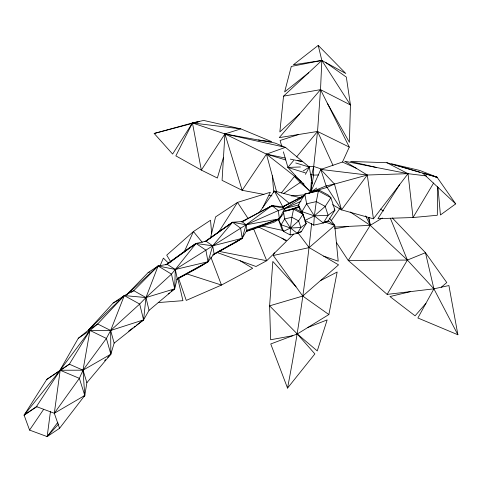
<?xml version="1.0" encoding="UTF-8"?>
<svg xmlns="http://www.w3.org/2000/svg" width="482" height="482" viewBox="0 0 482 482"><rect width="100%" height="100%" fill="white"/><g stroke="black" fill="none" stroke-linecap="round" stroke-linejoin="round"><path stroke-width="0.72" d="M318.222 45.392L345.817 73.505L321.837 60.437L293.369 64.799L318.222 45.392L321.837 60.437L320.518 89.646L317.542 131.459L313.698 166.465L313.625 175.129L310.613 192.216L309.348 193.011M437.62 186.721L437.301 215.267L413.026 217.533L377.906 218.665L399.759 184.467M290.164 234.921L290.435 228.034L291.857 217.292L293.58 209.158L294.568 208.447L301.208 211.99L303.058 214.213L306.215 223.594L301.268 231.752L297.358 233.342L290.164 234.921L283.464 231.378L281.801 228.998L278.554 219.702L279.674 217.798M311.282 182.1L310.613 192.216L309.281 192.921M311.378 180.654L311.758 174.876L313.698 166.465L322.874 169.495M313.74 225.136L314.354 215.894L316.294 201.615L318.385 190.968L319.379 190.257L328.109 194.957L330.893 197.686L334.9 210.188L328.182 221.039L323.32 223.021L313.74 225.136L304.913 220.437L314.354 215.894L325.211 206.392L330.893 197.686L318.385 190.968L304.835 194.071L298.647 204.47M311.625 223.359C305.974 278.584 298.027 333.586 287.531 388.106L270.751 343.967L297.292 333.984L328.863 314.553L337.159 272.023L320.355 280.717M327.296 103.184L349.414 142.341L350.444 104.98L321.837 60.437L283.549 96.147L279.849 131.911L299.69 113.873M241.88 221.551L246.097 224.781L246.898 230.203L242.181 238.331L214.122 253.875L208.013 261.756L175.315 269.462L158.114 265.974L133.767 290.664L124.308 295.587L97.671 323.982L89.977 330.447L69.342 364.193L46.76 379.436L24.1 415.141L29.565 430.089L47.158 436.608L59.551 428.311L84.778 395.475L86.887 382.672L110.848 354.204L114.15 343.13L143.588 319.879L145.962 297.557L158.114 265.974L167.2 264.359L196.017 243.464L206.043 241.199L232.559 222.25L241.88 221.551L271.993 205.663L282.5 206.82L284.675 208.537L285.043 211.49M58.696 423.997L47.158 436.608L50.477 411.297M59.551 428.311L54.309 413.255L60.178 370.254L83.018 370.182L110.848 354.204L110.655 330.483L124.308 295.587L145.962 297.557L174.671 288.82L177.225 278.542L175.315 269.462L167.2 264.359M210.61 237.62L215.581 216.906L237.499 202.404L270.354 192.27L262.817 207.507M205.073 241.572L232.559 222.25L240.608 228.203L242.181 238.331L212.815 254.984L235.74 242.41L242.181 238.331L246.097 224.781L271.993 205.663L284.675 208.537L299.183 204.85M176.924 279.289L200.361 266.6L208.013 261.756L212.695 245.832L232.559 222.25L246.097 224.781L279.379 218.858L283.735 213.189M223.485 157.271L217.364 178.033L201.331 170.098L175.87 155.879L192.439 122.958L203.669 120.428L240.831 128.875L271.752 141.684L258.412 140.015M328.863 314.553L302.75 296.056L273.276 255.502L274.33 252.731M160.132 265.703L163.368 258.105L168.567 263.214M356.192 168.248L342.419 162.036L320.783 169.441L310.613 192.216L309.305 192.896M184.178 251.978L193.433 231.553L210.52 220.256L211.652 233.282M342.527 161.976L349.287 147.088L320.518 89.646L283.549 96.147M305.437 174.357L309.336 167.079L302.865 161.741L290.309 159.114M136.424 325.29L143.588 319.879L149.034 310.348L174.671 288.82L175.315 269.462L196.017 243.464L212.695 245.832L242.181 238.331M46.76 379.436L59.684 370.736L78.277 338.304L88.363 330.194L124.308 295.587L139.678 304.052L143.588 319.879L141.075 321.476M336.297 242.374L348.263 260.473L387.13 294.388L407.386 260.063L425.467 252.701L446.772 282.56L441.289 287.212M433.643 182.991L413.026 217.533L408.031 173.677L386.877 162.717L350.559 161.452L376.334 167.453M280.916 216.376L279.379 218.858L274.168 222.16L246.35 231.426M218.256 232.746L237.499 202.404L248.194 218.647M86.887 382.672L83.018 370.182L69.342 364.193L59.684 370.736L60.178 370.254L24.1 415.141L36.445 406.603L60.178 370.254L79.355 378.346L84.778 395.475L83.778 396.572M297.539 160.627L302.353 161.313L285.434 147.353L266.456 154.132L242.163 190.306L222.069 180.358L224.925 133.924L240.831 128.875L192.439 122.958L154.186 133.466L172.616 154.059L192.439 122.958L199.753 121.458L154.186 133.466M29.565 430.089L43.699 409.272M259.039 212.887L274.403 191.017L300.581 197.855M331.164 220.744L339.786 208.579M36.445 406.603L54.309 413.255L79.355 378.346L83.018 370.182L106.395 338.448L110.655 330.483L139.678 304.052L145.962 297.557L171.49 274.131L175.315 269.462L246.097 224.781L278.301 210.562L284.675 208.537L300.973 201.368M332.52 204.723L341.539 209.869L367.278 175.02L408.031 173.677L426.654 175.954M47.158 436.608L57.87 422.274M59.684 370.736L89.977 330.447L110.655 330.483L143.588 319.879M373.43 218.81L408.031 173.677L344.72 161.247L367.278 175.02L373.43 218.81L341.539 209.869L326.139 185.901L320.783 169.441L367.278 175.02L334.466 184.07L326.139 185.901L310.613 192.216L287.929 167.435L283.392 151.836M235.74 242.41L236.656 241.229M281.331 192.957L294.43 176.466L295.677 175.683M287.531 388.106L314.879 353.902L297.292 333.984L269.601 305.853L272.842 261.443L296.026 286.814M305.449 172.905L287.929 167.435L293.659 160.47M296.526 156.987L317.542 131.459L349.287 147.088M425.931 303.341L415.074 315.831L389.956 296.563L410.507 291.61M124.308 295.587L113.119 303.045L88.363 330.194L89.977 330.447L106.395 338.448L110.848 354.204L107.739 357.421M104.63 360.638L105.666 359.566M126.362 295.002L148.149 272.577L158.114 265.974L171.49 274.131L174.671 288.82L171.146 291.598M293.773 234.083L287.085 240.675L258.924 227.203M301.533 181.642L283.627 193.505M127.537 294.092L158.114 265.974M329.471 218.087L334.743 225.413L309.143 247.603L273.276 255.502M308.631 72.752L284.651 91.917L291.291 66.426L321.837 60.437M168.206 293.912L169.381 292.984M128.658 331.146L132.839 327.989M134.032 327.091L135.225 326.187M165.947 264.829L188.438 248.453L196.017 243.464L205.868 250.128L208.013 261.756L176.9 279.192M419.943 172.279L391.595 163.826L419.888 170.483L437.078 177.231L455.695 203.88L440.421 214.978L437.981 187.438M165.989 264.871L196.017 243.464M205.121 241.584L232.559 222.25M316.752 188.016L310.613 192.216L326.935 187.444L334.466 184.07L341.539 209.869M78.277 338.304L89.977 330.447L83.018 370.182L84.778 395.475L83.555 396.282M131.375 292.249L133.767 290.664L145.962 297.557L149.034 310.348M24.1 415.141L37.03 406.591M269.119 207.537L271.993 205.663L273.439 206.049M171.52 290.815L172.779 290.019M303.13 170.99L309.336 167.079L312.119 183.835M303.654 196.596L284.675 208.537L279.379 218.858L246.314 231.318M382.334 218.003L370.242 225.353L348.263 260.473L407.386 260.063L433.908 288.832L457.9 334.773L417.876 317.987L433.908 288.832L425.467 252.701L392.324 217.942M54.309 413.255L84.778 395.475M113.119 303.045L118.964 299.828M177.225 278.542L208.013 261.756M241.777 221.985L247.688 218.792M249.001 218.081L271.993 205.663L278.301 210.562L279.379 218.858L246.898 230.203M304.624 195.373L282.675 206.947L293.303 201.536M243.765 221.021L245.079 220.34M282.5 206.82L304.076 195.614M298.617 198.813L301.943 197.114M303.274 196.433L304.6 195.752M89.736 329.646L88.363 330.194L97.671 323.982L110.655 330.483L114.15 343.13M307.908 327.453L327.158 319.897L317.258 350.92L297.292 333.984M292.237 209.302L299.177 206.724M286.447 210.989L299.045 206.513M285.416 210.761L294.568 208.447M294.357 208.863L299.232 207.2M148.149 272.577L149.51 272.137M298.587 134.52L280.09 140.491L281.741 146.167M319.379 190.257L304.835 194.071L306.63 203.802L314.354 215.894L323.32 223.021L328.097 215.279L334.9 210.188L334.177 209.013M325.362 221.666L328.182 221.039M299.105 232.228L301.268 231.752M292.773 335.683L270.625 339.768L269.601 305.853L302.75 296.056L338.551 264.859L309.143 247.603L297.551 232.288M334.586 228.769L348.39 226.389M387.13 294.388L433.908 288.832L448.899 285.543L457.9 334.773M291.465 195.933L304.871 194.794M158.21 302.576L182.943 300.666L177.707 278.295M334.478 227.052L370.242 225.353L407.386 260.063L390.396 218.31M318.741 174.918L313.625 175.129L310.36 174.436M287.929 167.435L300.443 166.965M308.546 166.658L313.698 166.465M435.589 177.051L437.078 177.231L386.877 162.717M263.961 194.421L242.163 190.306L224.925 133.924L192.439 122.958L201.331 170.098L224.925 133.924L275.005 143.034L285.434 147.353L224.925 133.924L266.456 154.132L285.754 159.958M269.046 195.379L271.956 195.927M218.876 251.345L266.739 260.726L286.471 241.277L281.916 238.198M276.71 192.107L266.456 154.132L285.248 158.06M261.762 225.877L283.055 230.51M437.078 177.231L422.702 173.104L455.695 203.88M295.755 162.976L309.336 167.079M186.54 273.806L221.473 285.067L252.682 268.281L240.157 260.792M323.681 256.135L338.201 261.196L334.743 225.413L328.158 220.78M324.892 221.943L334.743 225.413M216.966 252.466L256.014 266.492L266.739 260.726L253.46 228.45M380.37 209.061L383.57 211.014M350.251 211.996L370.242 225.353L368.953 217.304M206.043 241.199L212.695 245.832L214.122 253.875M325.898 62.648L346.341 77.09L350.444 104.98L320.518 89.646L279.259 137.635L317.542 131.459L332.984 165.344M266.456 154.132L300.943 181.208M289.857 203.784L274.403 191.017L283.055 207.266M309.317 190.282L300.334 182.786L294.43 176.466M302.557 182.672L304.088 184.22M320.783 169.441L334.466 184.07M202.259 242.362L193.433 231.553L166.718 255.147L170.905 262.118M298.286 205.079L301.943 211.622L304.684 219.756M304.823 221.087L306.215 223.594L300.864 227.54L297.358 233.342L290.435 228.034L281.157 224.763L278.554 219.702M365.663 215.876L370.242 225.353L368.381 217.358M210.773 256.924L221.473 285.067L186.257 300.407L178.509 278.048M301.208 211.99L301.654 213.309M298.521 205.766L300.834 212.628M272.3 175.767L273.806 192.667M284.615 218.912L281.157 224.763L283.464 231.378L290.435 228.034L298.605 220.877L303.058 214.213L293.58 209.158L283.404 211.459L284.615 218.912L290.435 228.034L300.864 227.54L298.605 220.877L291.857 217.292L284.615 218.912M306.63 203.802L301.943 211.622L314.354 215.894L328.097 215.279L325.211 206.392L316.294 201.615L306.63 203.802"/></g></svg>
